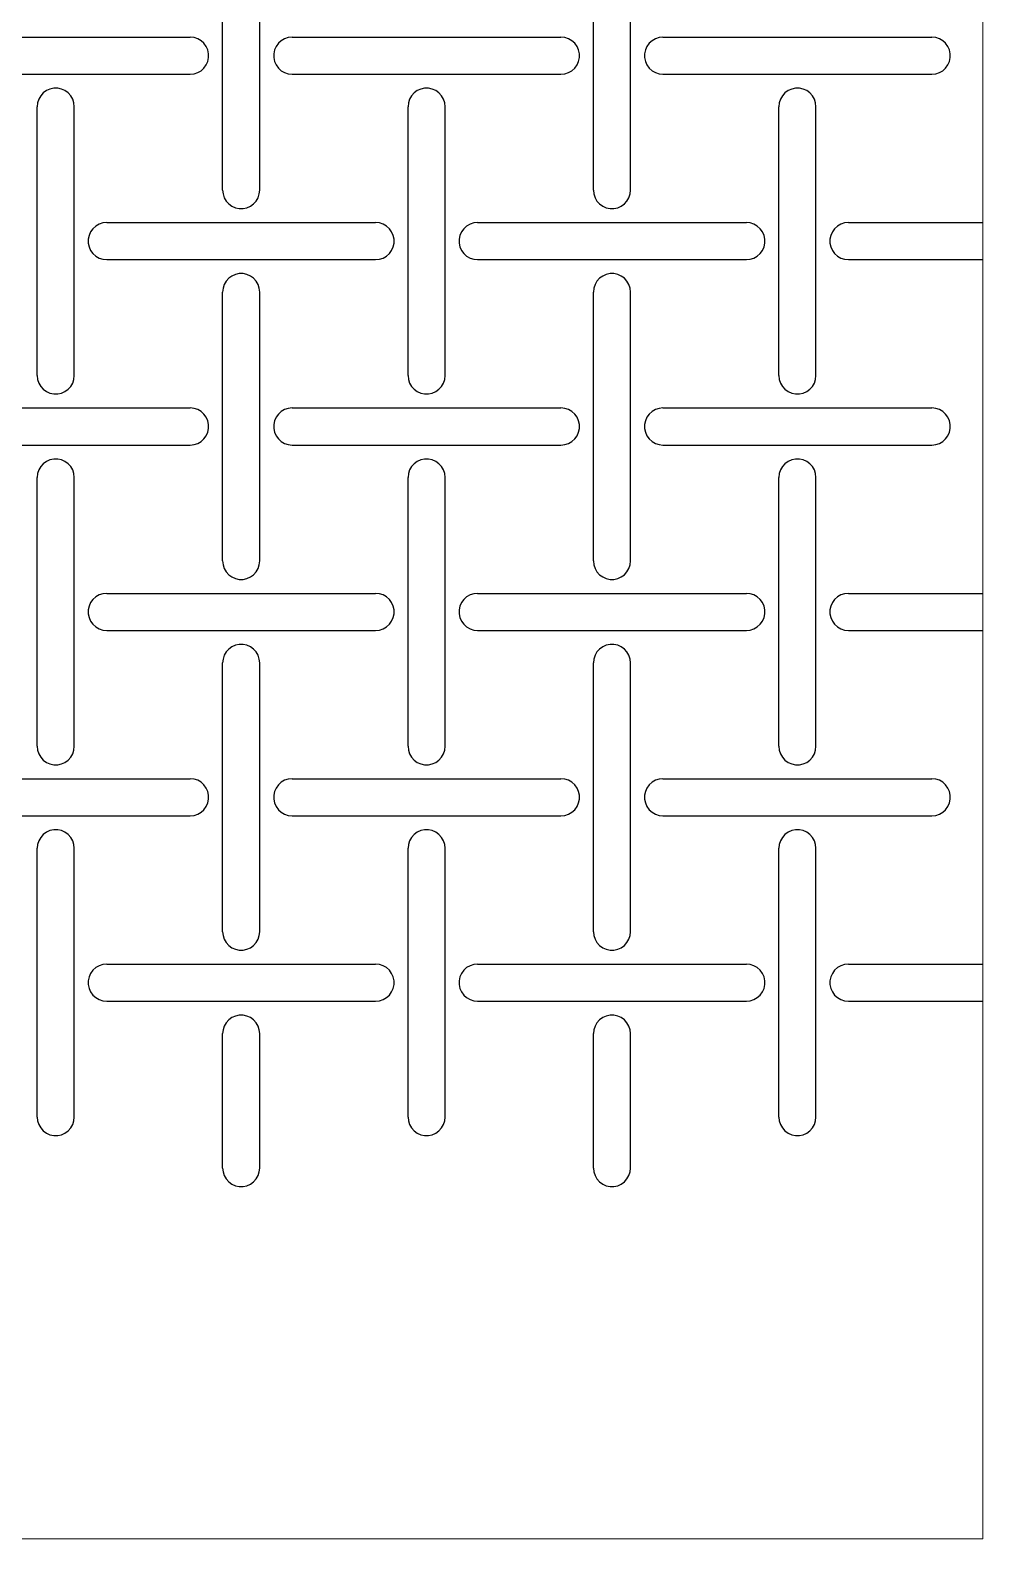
# Model space of a CAD drawing. Header units: metres. Extents: x 0 to 100, y -20 to 320.
# Drawn here: x 48.6 to 100, y -20 to 61.4 of the extents above; entities that cross this region are included whole.
import ezdxf

# ---------------------------------------------------------------- set-up
doc = ezdxf.new("R2010")
doc.units = ezdxf.units.M

msp = doc.modelspace()

# ---------------------------------------------------------------- linework, layer by layer
at = {"lineweight": 0}
for p, q in [((100, -20), (100, 320)), ((0, -20), (100, -20))]:
    msp.add_line(p, q, dxfattribs=at)
for p, q in [((59, 52.75), (59, 67.25)), ((61, 52.75), (61, 67.25)), ((79, 52.75), (79, 67.25)), ((81, 52.75), (81, 67.25)), ((42.75, 61), (57.25, 61)), ((57.458, 60.978), (57.25, 61)), ((57.657, 60.914), (57.458, 60.978)), ((57.838, 60.809), (57.657, 60.914)), ((57.993, 60.669), (57.838, 60.809)), ((58.116, 60.5), (57.993, 60.669)), ((58.201, 60.309), (58.116, 60.5)), ((58.245, 60.105), (58.201, 60.309)), ((61.799, 60.309), (61.755, 60.105)), ((61.884, 60.5), (61.799, 60.309)), ((62.007, 60.669), (61.884, 60.5)), ((62.162, 60.809), (62.007, 60.669)), ((62.343, 60.914), (62.162, 60.809)), ((62.542, 60.978), (62.343, 60.914)), ((62.75, 61), (62.542, 60.978)), ((62.75, 61), (77.25, 61)), ((77.458, 60.978), (77.25, 61)), ((77.657, 60.914), (77.458, 60.978)), ((77.838, 60.809), (77.657, 60.914)), ((77.993, 60.669), (77.838, 60.809)), ((78.116, 60.5), (77.993, 60.669)), ((78.201, 60.309), (78.116, 60.5)), ((78.245, 60.105), (78.201, 60.309)), ((81.799, 60.309), (81.755, 60.105)), ((81.884, 60.5), (81.799, 60.309)), ((82.007, 60.669), (81.884, 60.5)), ((82.162, 60.809), (82.007, 60.669)), ((82.343, 60.914), (82.162, 60.809)), ((82.542, 60.978), (82.343, 60.914)), ((82.75, 61), (82.542, 60.978)), ((82.75, 61), (97.25, 61)), ((97.458, 60.978), (97.25, 61)), ((97.657, 60.914), (97.458, 60.978)), ((97.838, 60.809), (97.657, 60.914)), ((97.993, 60.669), (97.838, 60.809)), ((98.116, 60.5), (97.993, 60.669)), ((98.201, 60.309), (98.116, 60.5)), ((98.245, 60.105), (98.201, 60.309)), ((57.993, 59.331), (58.116, 59.5)), ((58.116, 59.5), (58.201, 59.691)), ((58.201, 59.691), (58.245, 59.895)), ((58.245, 59.895), (58.245, 60.105)), ((61.755, 60.105), (61.755, 59.895)), ((61.755, 59.895), (61.799, 59.691)), ((61.799, 59.691), (61.884, 59.5)), ((61.884, 59.5), (62.007, 59.331)), ((77.993, 59.331), (78.116, 59.5)), ((78.116, 59.5), (78.201, 59.691)), ((78.201, 59.691), (78.245, 59.895)), ((78.245, 59.895), (78.245, 60.105)), ((81.755, 60.105), (81.755, 59.895)), ((81.755, 59.895), (81.799, 59.691)), ((81.799, 59.691), (81.884, 59.5)), ((81.884, 59.5), (82.007, 59.331)), ((97.993, 59.331), (98.116, 59.5)), ((98.116, 59.5), (98.201, 59.691)), ((98.201, 59.691), (98.245, 59.895)), ((98.245, 59.895), (98.245, 60.105)), ((42.75, 59), (57.25, 59)), ((57.25, 59), (57.458, 59.022)), ((57.458, 59.022), (57.657, 59.086)), ((57.657, 59.086), (57.838, 59.191)), ((57.838, 59.191), (57.993, 59.331)), ((62.007, 59.331), (62.162, 59.191)), ((62.162, 59.191), (62.343, 59.086)), ((62.343, 59.086), (62.542, 59.022)), ((62.542, 59.022), (62.75, 59)), ((62.75, 59), (77.25, 59)), ((77.25, 59), (77.458, 59.022)), ((77.458, 59.022), (77.657, 59.086)), ((77.657, 59.086), (77.838, 59.191)), ((77.838, 59.191), (77.993, 59.331)), ((82.007, 59.331), (82.162, 59.191)), ((82.162, 59.191), (82.343, 59.086)), ((82.343, 59.086), (82.542, 59.022)), ((82.542, 59.022), (82.75, 59)), ((82.75, 59), (97.25, 59)), ((97.25, 59), (97.458, 59.022)), ((97.458, 59.022), (97.657, 59.086)), ((97.657, 59.086), (97.838, 59.191)), ((97.838, 59.191), (97.993, 59.331)), ((49.191, 57.838), (49.086, 57.657)), ((49.331, 57.993), (49.191, 57.838)), ((49.5, 58.116), (49.331, 57.993)), ((49.691, 58.201), (49.5, 58.116)), ((49.895, 58.245), (49.691, 58.201)), ((50.105, 58.245), (49.895, 58.245)), ((50.309, 58.201), (50.105, 58.245)), ((50.5, 58.116), (50.309, 58.201)), ((50.669, 57.993), (50.5, 58.116)), ((50.809, 57.838), (50.669, 57.993)), ((50.914, 57.657), (50.809, 57.838)), ((69.191, 57.838), (69.086, 57.657)), ((69.331, 57.993), (69.191, 57.838)), ((69.5, 58.116), (69.331, 57.993)), ((69.691, 58.201), (69.5, 58.116)), ((69.895, 58.245), (69.691, 58.201)), ((70.105, 58.245), (69.895, 58.245)), ((70.309, 58.201), (70.105, 58.245)), ((70.5, 58.116), (70.309, 58.201)), ((70.669, 57.993), (70.5, 58.116)), ((70.809, 57.838), (70.669, 57.993)), ((70.914, 57.657), (70.809, 57.838)), ((89.191, 57.838), (89.086, 57.657)), ((89.331, 57.993), (89.191, 57.838)), ((89.5, 58.116), (89.331, 57.993)), ((89.691, 58.201), (89.5, 58.116)), ((89.895, 58.245), (89.691, 58.201)), ((90.105, 58.245), (89.895, 58.245)), ((90.309, 58.201), (90.105, 58.245)), ((90.5, 58.116), (90.309, 58.201)), ((90.669, 57.993), (90.5, 58.116)), ((90.809, 57.838), (90.669, 57.993)), ((90.914, 57.657), (90.809, 57.838)), ((49.022, 57.458), (49, 57.25)), ((49, 42.75), (49, 57.25)), ((49.086, 57.657), (49.022, 57.458)), ((50.978, 57.458), (50.914, 57.657)), ((51, 57.25), (50.978, 57.458)), ((51, 42.75), (51, 57.25)), ((69.022, 57.458), (69, 57.25)), ((69, 42.75), (69, 57.25)), ((69.086, 57.657), (69.022, 57.458)), ((70.978, 57.458), (70.914, 57.657)), ((71, 57.25), (70.978, 57.458)), ((71, 42.75), (71, 57.25)), ((89.022, 57.458), (89, 57.25)), ((89, 42.75), (89, 57.25)), ((89.086, 57.657), (89.022, 57.458)), ((90.978, 57.458), (90.914, 57.657)), ((91, 57.25), (90.978, 57.458)), ((91, 42.75), (91, 57.25)), ((59, 52.75), (59.022, 52.542)), ((59.022, 52.542), (59.086, 52.343)), ((59.086, 52.343), (59.191, 52.162)), ((59.191, 52.162), (59.331, 52.007)), ((60.669, 52.007), (60.809, 52.162)), ((60.809, 52.162), (60.914, 52.343)), ((60.914, 52.343), (60.978, 52.542)), ((60.978, 52.542), (61, 52.75)), ((79, 52.75), (79.022, 52.542)), ((79.022, 52.542), (79.086, 52.343)), ((79.086, 52.343), (79.191, 52.162)), ((79.191, 52.162), (79.331, 52.007)), ((80.669, 52.007), (80.809, 52.162)), ((80.809, 52.162), (80.914, 52.343)), ((80.914, 52.343), (80.978, 52.542)), ((80.978, 52.542), (81, 52.75)), ((59.331, 52.007), (59.5, 51.884)), ((59.5, 51.884), (59.691, 51.799)), ((59.691, 51.799), (59.895, 51.755)), ((59.895, 51.755), (60.105, 51.755)), ((60.105, 51.755), (60.309, 51.799)), ((60.309, 51.799), (60.5, 51.884)), ((60.5, 51.884), (60.669, 52.007)), ((79.331, 52.007), (79.5, 51.884)), ((79.5, 51.884), (79.691, 51.799)), ((79.691, 51.799), (79.895, 51.755)), ((79.895, 51.755), (80.105, 51.755)), ((80.105, 51.755), (80.309, 51.799)), ((80.309, 51.799), (80.5, 51.884)), ((80.5, 51.884), (80.669, 52.007)), ((51.884, 50.5), (51.799, 50.309)), ((52.007, 50.669), (51.884, 50.5)), ((52.162, 50.809), (52.007, 50.669)), ((52.343, 50.914), (52.162, 50.809)), ((52.542, 50.978), (52.343, 50.914)), ((52.75, 51), (52.542, 50.978)), ((52.75, 51), (67.25, 51)), ((67.458, 50.978), (67.25, 51)), ((67.657, 50.914), (67.458, 50.978)), ((67.838, 50.809), (67.657, 50.914)), ((67.993, 50.669), (67.838, 50.809)), ((68.116, 50.5), (67.993, 50.669)), ((68.201, 50.309), (68.116, 50.5)), ((71.884, 50.5), (71.799, 50.309)), ((72.007, 50.669), (71.884, 50.5)), ((72.162, 50.809), (72.007, 50.669)), ((72.343, 50.914), (72.162, 50.809)), ((72.542, 50.978), (72.343, 50.914)), ((72.75, 51), (72.542, 50.978)), ((72.75, 51), (87.25, 51)), ((87.458, 50.978), (87.25, 51)), ((87.657, 50.914), (87.458, 50.978)), ((87.838, 50.809), (87.657, 50.914)), ((87.993, 50.669), (87.838, 50.809)), ((88.116, 50.5), (87.993, 50.669)), ((88.201, 50.309), (88.116, 50.5)), ((91.884, 50.5), (91.799, 50.309)), ((92.007, 50.669), (91.884, 50.5)), ((92.162, 50.809), (92.007, 50.669)), ((92.343, 50.914), (92.162, 50.809)), ((92.542, 50.978), (92.343, 50.914)), ((92.75, 51), (92.542, 50.978)), ((92.75, 51), (100, 51)), ((51.799, 50.309), (51.755, 50.105)), ((51.755, 50.105), (51.755, 49.895)), ((51.755, 49.895), (51.799, 49.691)), ((51.799, 49.691), (51.884, 49.5)), ((68.116, 49.5), (68.201, 49.691)), ((68.245, 50.105), (68.201, 50.309)), ((68.201, 49.691), (68.245, 49.895)), ((68.245, 49.895), (68.245, 50.105)), ((71.799, 50.309), (71.755, 50.105)), ((71.755, 50.105), (71.755, 49.895)), ((71.755, 49.895), (71.799, 49.691)), ((71.799, 49.691), (71.884, 49.5)), ((88.116, 49.5), (88.201, 49.691)), ((88.245, 50.105), (88.201, 50.309)), ((88.201, 49.691), (88.245, 49.895)), ((88.245, 49.895), (88.245, 50.105)), ((91.799, 50.309), (91.755, 50.105)), ((91.755, 50.105), (91.755, 49.895)), ((91.755, 49.895), (91.799, 49.691)), ((91.799, 49.691), (91.884, 49.5)), ((51.884, 49.5), (52.007, 49.331)), ((52.007, 49.331), (52.162, 49.191)), ((52.162, 49.191), (52.343, 49.086)), ((52.343, 49.086), (52.542, 49.022)), ((52.542, 49.022), (52.75, 49)), ((52.75, 49), (67.25, 49)), ((67.25, 49), (67.458, 49.022)), ((67.458, 49.022), (67.657, 49.086)), ((67.657, 49.086), (67.838, 49.191)), ((67.838, 49.191), (67.993, 49.331)), ((67.993, 49.331), (68.116, 49.5)), ((71.884, 49.5), (72.007, 49.331)), ((72.007, 49.331), (72.162, 49.191)), ((72.162, 49.191), (72.343, 49.086)), ((72.343, 49.086), (72.542, 49.022)), ((72.542, 49.022), (72.75, 49)), ((72.75, 49), (87.25, 49)), ((87.25, 49), (87.458, 49.022)), ((87.458, 49.022), (87.657, 49.086)), ((87.657, 49.086), (87.838, 49.191)), ((87.838, 49.191), (87.993, 49.331)), ((87.993, 49.331), (88.116, 49.5)), ((91.884, 49.5), (92.007, 49.331)), ((92.007, 49.331), (92.162, 49.191)), ((92.162, 49.191), (92.343, 49.086)), ((92.343, 49.086), (92.542, 49.022)), ((92.542, 49.022), (92.75, 49)), ((92.75, 49), (100, 49)), ((59.5, 48.116), (59.331, 47.993)), ((59.691, 48.201), (59.5, 48.116)), ((59.895, 48.245), (59.691, 48.201)), ((60.105, 48.245), (59.895, 48.245)), ((60.309, 48.201), (60.105, 48.245)), ((60.5, 48.116), (60.309, 48.201)), ((60.669, 47.993), (60.5, 48.116)), ((79.5, 48.116), (79.331, 47.993)), ((79.691, 48.201), (79.5, 48.116)), ((79.895, 48.245), (79.691, 48.201)), ((80.105, 48.245), (79.895, 48.245)), ((80.309, 48.201), (80.105, 48.245)), ((80.5, 48.116), (80.309, 48.201)), ((80.669, 47.993), (80.5, 48.116)), ((59.022, 47.458), (59, 47.25)), ((59, 32.75), (59, 47.25)), ((59.086, 47.657), (59.022, 47.458)), ((59.191, 47.838), (59.086, 47.657)), ((59.331, 47.993), (59.191, 47.838)), ((60.809, 47.838), (60.669, 47.993)), ((60.914, 47.657), (60.809, 47.838)), ((60.978, 47.458), (60.914, 47.657)), ((61, 47.25), (60.978, 47.458)), ((61, 32.75), (61, 47.25)), ((79.022, 47.458), (79, 47.25)), ((79, 32.75), (79, 47.25)), ((79.086, 47.657), (79.022, 47.458)), ((79.191, 47.838), (79.086, 47.657)), ((79.331, 47.993), (79.191, 47.838)), ((80.809, 47.838), (80.669, 47.993)), ((80.914, 47.657), (80.809, 47.838)), ((80.978, 47.458), (80.914, 47.657)), ((81, 47.25), (80.978, 47.458)), ((81, 32.75), (81, 47.25)), ((49, 42.75), (49.022, 42.542)), ((49.022, 42.542), (49.086, 42.343)), ((49.086, 42.343), (49.191, 42.162)), ((50.809, 42.162), (50.914, 42.343)), ((50.914, 42.343), (50.978, 42.542)), ((50.978, 42.542), (51, 42.75)), ((69, 42.75), (69.022, 42.542)), ((69.022, 42.542), (69.086, 42.343)), ((69.086, 42.343), (69.191, 42.162)), ((70.809, 42.162), (70.914, 42.343)), ((70.914, 42.343), (70.978, 42.542)), ((70.978, 42.542), (71, 42.75)), ((89, 42.75), (89.022, 42.542)), ((89.022, 42.542), (89.086, 42.343)), ((89.086, 42.343), (89.191, 42.162)), ((90.809, 42.162), (90.914, 42.343)), ((90.914, 42.343), (90.978, 42.542)), ((90.978, 42.542), (91, 42.75)), ((49.191, 42.162), (49.331, 42.007)), ((49.331, 42.007), (49.5, 41.884)), ((49.5, 41.884), (49.691, 41.799)), ((49.691, 41.799), (49.895, 41.755)), ((49.895, 41.755), (50.105, 41.755)), ((50.105, 41.755), (50.309, 41.799)), ((50.309, 41.799), (50.5, 41.884)), ((50.5, 41.884), (50.669, 42.007)), ((50.669, 42.007), (50.809, 42.162)), ((69.191, 42.162), (69.331, 42.007)), ((69.331, 42.007), (69.5, 41.884)), ((69.5, 41.884), (69.691, 41.799)), ((69.691, 41.799), (69.895, 41.755)), ((69.895, 41.755), (70.105, 41.755)), ((70.105, 41.755), (70.309, 41.799)), ((70.309, 41.799), (70.5, 41.884)), ((70.5, 41.884), (70.669, 42.007)), ((70.669, 42.007), (70.809, 42.162)), ((89.191, 42.162), (89.331, 42.007)), ((89.331, 42.007), (89.5, 41.884)), ((89.5, 41.884), (89.691, 41.799)), ((89.691, 41.799), (89.895, 41.755)), ((89.895, 41.755), (90.105, 41.755)), ((90.105, 41.755), (90.309, 41.799)), ((90.309, 41.799), (90.5, 41.884)), ((90.5, 41.884), (90.669, 42.007)), ((90.669, 42.007), (90.809, 42.162)), ((42.75, 41), (57.25, 41)), ((57.458, 40.978), (57.25, 41)), ((57.657, 40.914), (57.458, 40.978)), ((57.838, 40.809), (57.657, 40.914)), ((57.993, 40.669), (57.838, 40.809)), ((62.162, 40.809), (62.007, 40.669)), ((62.343, 40.914), (62.162, 40.809)), ((62.542, 40.978), (62.343, 40.914)), ((62.75, 41), (62.542, 40.978)), ((62.75, 41), (77.25, 41)), ((77.458, 40.978), (77.25, 41)), ((77.657, 40.914), (77.458, 40.978)), ((77.838, 40.809), (77.657, 40.914)), ((77.993, 40.669), (77.838, 40.809)), ((82.162, 40.809), (82.007, 40.669)), ((82.343, 40.914), (82.162, 40.809)), ((82.542, 40.978), (82.343, 40.914)), ((82.75, 41), (82.542, 40.978)), ((82.75, 41), (97.25, 41)), ((97.458, 40.978), (97.25, 41)), ((97.657, 40.914), (97.458, 40.978)), ((97.838, 40.809), (97.657, 40.914)), ((97.993, 40.669), (97.838, 40.809)), ((58.116, 40.5), (57.993, 40.669)), ((58.201, 40.309), (58.116, 40.5)), ((58.245, 40.105), (58.201, 40.309)), ((58.201, 39.691), (58.245, 39.895)), ((58.245, 39.895), (58.245, 40.105)), ((61.799, 40.309), (61.755, 40.105)), ((61.755, 40.105), (61.755, 39.895)), ((61.755, 39.895), (61.799, 39.691)), ((61.884, 40.5), (61.799, 40.309)), ((62.007, 40.669), (61.884, 40.5)), ((78.116, 40.5), (77.993, 40.669)), ((78.201, 40.309), (78.116, 40.5)), ((78.245, 40.105), (78.201, 40.309)), ((78.201, 39.691), (78.245, 39.895)), ((78.245, 39.895), (78.245, 40.105)), ((81.799, 40.309), (81.755, 40.105)), ((81.755, 40.105), (81.755, 39.895)), ((81.755, 39.895), (81.799, 39.691)), ((81.884, 40.5), (81.799, 40.309)), ((82.007, 40.669), (81.884, 40.5)), ((98.116, 40.5), (97.993, 40.669)), ((98.201, 40.309), (98.116, 40.5)), ((98.245, 40.105), (98.201, 40.309)), ((98.201, 39.691), (98.245, 39.895)), ((98.245, 39.895), (98.245, 40.105)), ((57.458, 39.022), (57.657, 39.086)), ((57.657, 39.086), (57.838, 39.191)), ((57.838, 39.191), (57.993, 39.331)), ((57.993, 39.331), (58.116, 39.5)), ((58.116, 39.5), (58.201, 39.691)), ((61.799, 39.691), (61.884, 39.5)), ((61.884, 39.5), (62.007, 39.331)), ((62.007, 39.331), (62.162, 39.191)), ((62.162, 39.191), (62.343, 39.086)), ((62.343, 39.086), (62.542, 39.022)), ((77.458, 39.022), (77.657, 39.086)), ((77.657, 39.086), (77.838, 39.191)), ((77.838, 39.191), (77.993, 39.331)), ((77.993, 39.331), (78.116, 39.5)), ((78.116, 39.5), (78.201, 39.691)), ((81.799, 39.691), (81.884, 39.5)), ((81.884, 39.5), (82.007, 39.331)), ((82.007, 39.331), (82.162, 39.191)), ((82.162, 39.191), (82.343, 39.086)), ((82.343, 39.086), (82.542, 39.022)), ((97.458, 39.022), (97.657, 39.086)), ((97.657, 39.086), (97.838, 39.191)), ((97.838, 39.191), (97.993, 39.331)), ((97.993, 39.331), (98.116, 39.5)), ((98.116, 39.5), (98.201, 39.691)), ((42.75, 39), (57.25, 39)), ((57.25, 39), (57.458, 39.022)), ((62.542, 39.022), (62.75, 39)), ((62.75, 39), (77.25, 39)), ((77.25, 39), (77.458, 39.022)), ((82.542, 39.022), (82.75, 39)), ((82.75, 39), (97.25, 39)), ((97.25, 39), (97.458, 39.022)), ((49.022, 37.458), (49, 37.25)), ((49.086, 37.657), (49.022, 37.458)), ((49.191, 37.838), (49.086, 37.657)), ((49.331, 37.993), (49.191, 37.838)), ((49.5, 38.116), (49.331, 37.993)), ((49.691, 38.201), (49.5, 38.116)), ((49.895, 38.245), (49.691, 38.201)), ((50.105, 38.245), (49.895, 38.245)), ((50.309, 38.201), (50.105, 38.245)), ((50.5, 38.116), (50.309, 38.201)), ((50.669, 37.993), (50.5, 38.116)), ((50.809, 37.838), (50.669, 37.993)), ((50.914, 37.657), (50.809, 37.838)), ((50.978, 37.458), (50.914, 37.657)), ((51, 37.25), (50.978, 37.458)), ((69.022, 37.458), (69, 37.25)), ((69.086, 37.657), (69.022, 37.458)), ((69.191, 37.838), (69.086, 37.657)), ((69.331, 37.993), (69.191, 37.838)), ((69.5, 38.116), (69.331, 37.993)), ((69.691, 38.201), (69.5, 38.116)), ((69.895, 38.245), (69.691, 38.201)), ((70.105, 38.245), (69.895, 38.245)), ((70.309, 38.201), (70.105, 38.245)), ((70.5, 38.116), (70.309, 38.201)), ((70.669, 37.993), (70.5, 38.116)), ((70.809, 37.838), (70.669, 37.993)), ((70.914, 37.657), (70.809, 37.838)), ((70.978, 37.458), (70.914, 37.657)), ((71, 37.25), (70.978, 37.458)), ((89.022, 37.458), (89, 37.25)), ((89.086, 37.657), (89.022, 37.458)), ((89.191, 37.838), (89.086, 37.657)), ((89.331, 37.993), (89.191, 37.838)), ((89.5, 38.116), (89.331, 37.993)), ((89.691, 38.201), (89.5, 38.116)), ((89.895, 38.245), (89.691, 38.201)), ((90.105, 38.245), (89.895, 38.245)), ((90.309, 38.201), (90.105, 38.245)), ((90.5, 38.116), (90.309, 38.201)), ((90.669, 37.993), (90.5, 38.116)), ((90.809, 37.838), (90.669, 37.993)), ((90.914, 37.657), (90.809, 37.838)), ((90.978, 37.458), (90.914, 37.657)), ((91, 37.25), (90.978, 37.458)), ((49, 22.75), (49, 37.25)), ((51, 22.75), (51, 37.25)), ((69, 22.75), (69, 37.25)), ((71, 22.75), (71, 37.25)), ((89, 22.75), (89, 37.25)), ((91, 22.75), (91, 37.25)), ((59, 32.75), (59.022, 32.542)), ((60.978, 32.542), (61, 32.75)), ((79, 32.75), (79.022, 32.542)), ((80.978, 32.542), (81, 32.75)), ((59.022, 32.542), (59.086, 32.343)), ((59.086, 32.343), (59.191, 32.162)), ((59.191, 32.162), (59.331, 32.007)), ((59.331, 32.007), (59.5, 31.884)), ((59.5, 31.884), (59.691, 31.799)), ((59.691, 31.799), (59.895, 31.755)), ((59.895, 31.755), (60.105, 31.755)), ((60.105, 31.755), (60.309, 31.799)), ((60.309, 31.799), (60.5, 31.884)), ((60.5, 31.884), (60.669, 32.007)), ((60.669, 32.007), (60.809, 32.162)), ((60.809, 32.162), (60.914, 32.343)), ((60.914, 32.343), (60.978, 32.542)), ((79.022, 32.542), (79.086, 32.343)), ((79.086, 32.343), (79.191, 32.162)), ((79.191, 32.162), (79.331, 32.007)), ((79.331, 32.007), (79.5, 31.884)), ((79.5, 31.884), (79.691, 31.799)), ((79.691, 31.799), (79.895, 31.755)), ((79.895, 31.755), (80.105, 31.755)), ((80.105, 31.755), (80.309, 31.799)), ((80.309, 31.799), (80.5, 31.884)), ((80.5, 31.884), (80.669, 32.007)), ((80.669, 32.007), (80.809, 32.162)), ((80.809, 32.162), (80.914, 32.343)), ((80.914, 32.343), (80.978, 32.542)), ((52.542, 30.978), (52.343, 30.914)), ((52.75, 31), (52.542, 30.978)), ((52.75, 31), (67.25, 31)), ((67.458, 30.978), (67.25, 31)), ((67.657, 30.914), (67.458, 30.978)), ((72.542, 30.978), (72.343, 30.914)), ((72.75, 31), (72.542, 30.978)), ((72.75, 31), (87.25, 31)), ((87.458, 30.978), (87.25, 31)), ((87.657, 30.914), (87.458, 30.978)), ((92.542, 30.978), (92.343, 30.914)), ((92.75, 31), (92.542, 30.978)), ((92.75, 31), (100, 31)), ((51.799, 30.309), (51.755, 30.105)), ((51.884, 30.5), (51.799, 30.309)), ((52.007, 30.669), (51.884, 30.5)), ((52.162, 30.809), (52.007, 30.669)), ((52.343, 30.914), (52.162, 30.809)), ((67.838, 30.809), (67.657, 30.914)), ((67.993, 30.669), (67.838, 30.809)), ((68.116, 30.5), (67.993, 30.669)), ((68.201, 30.309), (68.116, 30.5)), ((68.245, 30.105), (68.201, 30.309)), ((71.799, 30.309), (71.755, 30.105)), ((71.884, 30.5), (71.799, 30.309)), ((72.007, 30.669), (71.884, 30.5)), ((72.162, 30.809), (72.007, 30.669)), ((72.343, 30.914), (72.162, 30.809)), ((87.838, 30.809), (87.657, 30.914)), ((87.993, 30.669), (87.838, 30.809)), ((88.116, 30.5), (87.993, 30.669)), ((88.201, 30.309), (88.116, 30.5)), ((88.245, 30.105), (88.201, 30.309)), ((91.799, 30.309), (91.755, 30.105)), ((91.884, 30.5), (91.799, 30.309)), ((92.007, 30.669), (91.884, 30.5)), ((92.162, 30.809), (92.007, 30.669)), ((92.343, 30.914), (92.162, 30.809)), ((51.755, 30.105), (51.755, 29.895)), ((51.755, 29.895), (51.799, 29.691)), ((51.799, 29.691), (51.884, 29.5)), ((51.884, 29.5), (52.007, 29.331)), ((52.007, 29.331), (52.162, 29.191)), ((67.838, 29.191), (67.993, 29.331)), ((67.993, 29.331), (68.116, 29.5)), ((68.116, 29.5), (68.201, 29.691)), ((68.201, 29.691), (68.245, 29.895)), ((68.245, 29.895), (68.245, 30.105)), ((71.755, 30.105), (71.755, 29.895)), ((71.755, 29.895), (71.799, 29.691)), ((71.799, 29.691), (71.884, 29.5)), ((71.884, 29.5), (72.007, 29.331)), ((72.007, 29.331), (72.162, 29.191)), ((87.838, 29.191), (87.993, 29.331)), ((87.993, 29.331), (88.116, 29.5)), ((88.116, 29.5), (88.201, 29.691)), ((88.201, 29.691), (88.245, 29.895)), ((88.245, 29.895), (88.245, 30.105)), ((91.755, 30.105), (91.755, 29.895)), ((91.755, 29.895), (91.799, 29.691)), ((91.799, 29.691), (91.884, 29.5)), ((91.884, 29.5), (92.007, 29.331)), ((92.007, 29.331), (92.162, 29.191)), ((52.162, 29.191), (52.343, 29.086)), ((52.343, 29.086), (52.542, 29.022)), ((52.542, 29.022), (52.75, 29)), ((52.75, 29), (67.25, 29)), ((67.25, 29), (67.458, 29.022)), ((67.458, 29.022), (67.657, 29.086)), ((67.657, 29.086), (67.838, 29.191)), ((72.162, 29.191), (72.343, 29.086)), ((72.343, 29.086), (72.542, 29.022)), ((72.542, 29.022), (72.75, 29)), ((72.75, 29), (87.25, 29)), ((87.25, 29), (87.458, 29.022)), ((87.458, 29.022), (87.657, 29.086)), ((87.657, 29.086), (87.838, 29.191)), ((92.162, 29.191), (92.343, 29.086)), ((92.343, 29.086), (92.542, 29.022)), ((92.542, 29.022), (92.75, 29)), ((92.75, 29), (100, 29)), ((59.191, 27.838), (59.086, 27.657)), ((59.331, 27.993), (59.191, 27.838)), ((59.5, 28.116), (59.331, 27.993)), ((59.691, 28.201), (59.5, 28.116)), ((59.895, 28.245), (59.691, 28.201)), ((60.105, 28.245), (59.895, 28.245)), ((60.309, 28.201), (60.105, 28.245)), ((60.5, 28.116), (60.309, 28.201)), ((60.669, 27.993), (60.5, 28.116)), ((60.809, 27.838), (60.669, 27.993)), ((60.914, 27.657), (60.809, 27.838)), ((79.191, 27.838), (79.086, 27.657)), ((79.331, 27.993), (79.191, 27.838)), ((79.5, 28.116), (79.331, 27.993)), ((79.691, 28.201), (79.5, 28.116)), ((79.895, 28.245), (79.691, 28.201)), ((80.105, 28.245), (79.895, 28.245)), ((80.309, 28.201), (80.105, 28.245)), ((80.5, 28.116), (80.309, 28.201)), ((80.669, 27.993), (80.5, 28.116)), ((80.809, 27.838), (80.669, 27.993)), ((80.914, 27.657), (80.809, 27.838)), ((59.022, 27.458), (59, 27.25)), ((59, 12.75), (59, 27.25)), ((59.086, 27.657), (59.022, 27.458)), ((60.978, 27.458), (60.914, 27.657)), ((61, 27.25), (60.978, 27.458)), ((61, 12.75), (61, 27.25)), ((79.022, 27.458), (79, 27.25)), ((79, 12.75), (79, 27.25)), ((79.086, 27.657), (79.022, 27.458)), ((80.978, 27.458), (80.914, 27.657)), ((81, 27.25), (80.978, 27.458)), ((81, 12.75), (81, 27.25)), ((49, 22.75), (49.022, 22.542)), ((49.022, 22.542), (49.086, 22.343)), ((49.086, 22.343), (49.191, 22.162)), ((49.191, 22.162), (49.331, 22.007)), ((49.331, 22.007), (49.5, 21.884)), ((50.5, 21.884), (50.669, 22.007)), ((50.669, 22.007), (50.809, 22.162)), ((50.809, 22.162), (50.914, 22.343)), ((50.914, 22.343), (50.978, 22.542)), ((50.978, 22.542), (51, 22.75)), ((69, 22.75), (69.022, 22.542)), ((69.022, 22.542), (69.086, 22.343)), ((69.086, 22.343), (69.191, 22.162)), ((69.191, 22.162), (69.331, 22.007)), ((69.331, 22.007), (69.5, 21.884)), ((70.5, 21.884), (70.669, 22.007)), ((70.669, 22.007), (70.809, 22.162)), ((70.809, 22.162), (70.914, 22.343)), ((70.914, 22.343), (70.978, 22.542)), ((70.978, 22.542), (71, 22.75)), ((89, 22.75), (89.022, 22.542)), ((89.022, 22.542), (89.086, 22.343)), ((89.086, 22.343), (89.191, 22.162)), ((89.191, 22.162), (89.331, 22.007)), ((89.331, 22.007), (89.5, 21.884)), ((90.5, 21.884), (90.669, 22.007)), ((90.669, 22.007), (90.809, 22.162)), ((90.809, 22.162), (90.914, 22.343)), ((90.914, 22.343), (90.978, 22.542)), ((90.978, 22.542), (91, 22.75)), ((49.5, 21.884), (49.691, 21.799)), ((49.691, 21.799), (49.895, 21.755)), ((49.895, 21.755), (50.105, 21.755)), ((50.105, 21.755), (50.309, 21.799)), ((50.309, 21.799), (50.5, 21.884)), ((69.5, 21.884), (69.691, 21.799)), ((69.691, 21.799), (69.895, 21.755)), ((69.895, 21.755), (70.105, 21.755)), ((70.105, 21.755), (70.309, 21.799)), ((70.309, 21.799), (70.5, 21.884)), ((89.5, 21.884), (89.691, 21.799)), ((89.691, 21.799), (89.895, 21.755)), ((89.895, 21.755), (90.105, 21.755)), ((90.105, 21.755), (90.309, 21.799)), ((90.309, 21.799), (90.5, 21.884)), ((42.75, 21), (57.25, 21)), ((57.458, 20.978), (57.25, 21)), ((57.657, 20.914), (57.458, 20.978)), ((57.838, 20.809), (57.657, 20.914)), ((57.993, 20.669), (57.838, 20.809)), ((58.116, 20.5), (57.993, 20.669)), ((58.201, 20.309), (58.116, 20.5)), ((61.884, 20.5), (61.799, 20.309)), ((62.007, 20.669), (61.884, 20.5)), ((62.162, 20.809), (62.007, 20.669)), ((62.343, 20.914), (62.162, 20.809)), ((62.542, 20.978), (62.343, 20.914)), ((62.75, 21), (62.542, 20.978)), ((62.75, 21), (77.25, 21)), ((77.458, 20.978), (77.25, 21)), ((77.657, 20.914), (77.458, 20.978)), ((77.838, 20.809), (77.657, 20.914)), ((77.993, 20.669), (77.838, 20.809)), ((78.116, 20.5), (77.993, 20.669)), ((78.201, 20.309), (78.116, 20.5)), ((81.884, 20.5), (81.799, 20.309)), ((82.007, 20.669), (81.884, 20.5)), ((82.162, 20.809), (82.007, 20.669)), ((82.343, 20.914), (82.162, 20.809)), ((82.542, 20.978), (82.343, 20.914)), ((82.75, 21), (82.542, 20.978)), ((82.75, 21), (97.25, 21)), ((97.458, 20.978), (97.25, 21)), ((97.657, 20.914), (97.458, 20.978)), ((97.838, 20.809), (97.657, 20.914)), ((97.993, 20.669), (97.838, 20.809)), ((98.116, 20.5), (97.993, 20.669)), ((98.201, 20.309), (98.116, 20.5)), ((58.116, 19.5), (58.201, 19.691)), ((58.245, 20.105), (58.201, 20.309)), ((58.201, 19.691), (58.245, 19.895)), ((58.245, 19.895), (58.245, 20.105)), ((61.799, 20.309), (61.755, 20.105)), ((61.755, 20.105), (61.755, 19.895)), ((61.755, 19.895), (61.799, 19.691)), ((61.799, 19.691), (61.884, 19.5)), ((78.116, 19.5), (78.201, 19.691)), ((78.245, 20.105), (78.201, 20.309)), ((78.201, 19.691), (78.245, 19.895)), ((78.245, 19.895), (78.245, 20.105)), ((81.799, 20.309), (81.755, 20.105)), ((81.755, 20.105), (81.755, 19.895)), ((81.755, 19.895), (81.799, 19.691)), ((81.799, 19.691), (81.884, 19.5)), ((98.116, 19.5), (98.201, 19.691)), ((98.245, 20.105), (98.201, 20.309)), ((98.201, 19.691), (98.245, 19.895)), ((98.245, 19.895), (98.245, 20.105)), ((42.75, 19), (57.25, 19)), ((57.25, 19), (57.458, 19.022)), ((57.458, 19.022), (57.657, 19.086)), ((57.657, 19.086), (57.838, 19.191)), ((57.838, 19.191), (57.993, 19.331)), ((57.993, 19.331), (58.116, 19.5)), ((61.884, 19.5), (62.007, 19.331)), ((62.007, 19.331), (62.162, 19.191)), ((62.162, 19.191), (62.343, 19.086)), ((62.343, 19.086), (62.542, 19.022)), ((62.542, 19.022), (62.75, 19)), ((62.75, 19), (77.25, 19)), ((77.25, 19), (77.458, 19.022)), ((77.458, 19.022), (77.657, 19.086)), ((77.657, 19.086), (77.838, 19.191)), ((77.838, 19.191), (77.993, 19.331)), ((77.993, 19.331), (78.116, 19.5)), ((81.884, 19.5), (82.007, 19.331)), ((82.007, 19.331), (82.162, 19.191)), ((82.162, 19.191), (82.343, 19.086)), ((82.343, 19.086), (82.542, 19.022)), ((82.542, 19.022), (82.75, 19)), ((82.75, 19), (97.25, 19)), ((97.25, 19), (97.458, 19.022)), ((97.458, 19.022), (97.657, 19.086)), ((97.657, 19.086), (97.838, 19.191)), ((97.838, 19.191), (97.993, 19.331)), ((97.993, 19.331), (98.116, 19.5)), ((49.331, 17.993), (49.191, 17.838)), ((49.5, 18.116), (49.331, 17.993)), ((49.691, 18.201), (49.5, 18.116)), ((49.895, 18.245), (49.691, 18.201)), ((50.105, 18.245), (49.895, 18.245)), ((50.309, 18.201), (50.105, 18.245)), ((50.5, 18.116), (50.309, 18.201)), ((50.669, 17.993), (50.5, 18.116)), ((50.809, 17.838), (50.669, 17.993)), ((69.331, 17.993), (69.191, 17.838)), ((69.5, 18.116), (69.331, 17.993)), ((69.691, 18.201), (69.5, 18.116)), ((69.895, 18.245), (69.691, 18.201)), ((70.105, 18.245), (69.895, 18.245)), ((70.309, 18.201), (70.105, 18.245)), ((70.5, 18.116), (70.309, 18.201)), ((70.669, 17.993), (70.5, 18.116)), ((70.809, 17.838), (70.669, 17.993)), ((89.331, 17.993), (89.191, 17.838)), ((89.5, 18.116), (89.331, 17.993)), ((89.691, 18.201), (89.5, 18.116)), ((89.895, 18.245), (89.691, 18.201)), ((90.105, 18.245), (89.895, 18.245)), ((90.309, 18.201), (90.105, 18.245)), ((90.5, 18.116), (90.309, 18.201)), ((90.669, 17.993), (90.5, 18.116)), ((90.809, 17.838), (90.669, 17.993)), ((49.022, 17.458), (49, 17.25)), ((49, 2.75), (49, 17.25)), ((49.086, 17.657), (49.022, 17.458)), ((49.191, 17.838), (49.086, 17.657)), ((50.914, 17.657), (50.809, 17.838)), ((50.978, 17.458), (50.914, 17.657)), ((51, 17.25), (50.978, 17.458)), ((51, 2.75), (51, 17.25)), ((69.022, 17.458), (69, 17.25)), ((69, 2.75), (69, 17.25)), ((69.086, 17.657), (69.022, 17.458)), ((69.191, 17.838), (69.086, 17.657)), ((70.914, 17.657), (70.809, 17.838)), ((70.978, 17.458), (70.914, 17.657)), ((71, 17.25), (70.978, 17.458)), ((71, 2.75), (71, 17.25)), ((89.022, 17.458), (89, 17.25)), ((89, 2.75), (89, 17.25)), ((89.086, 17.657), (89.022, 17.458)), ((89.191, 17.838), (89.086, 17.657)), ((90.914, 17.657), (90.809, 17.838)), ((90.978, 17.458), (90.914, 17.657)), ((91, 17.25), (90.978, 17.458)), ((91, 2.75), (91, 17.25)), ((59, 12.75), (59.022, 12.542)), ((59.022, 12.542), (59.086, 12.343)), ((59.086, 12.343), (59.191, 12.162)), ((60.809, 12.162), (60.914, 12.343)), ((60.914, 12.343), (60.978, 12.542)), ((60.978, 12.542), (61, 12.75)), ((79, 12.75), (79.022, 12.542)), ((79.022, 12.542), (79.086, 12.343)), ((79.086, 12.343), (79.191, 12.162)), ((80.809, 12.162), (80.914, 12.343)), ((80.914, 12.343), (80.978, 12.542)), ((80.978, 12.542), (81, 12.75)), ((59.191, 12.162), (59.331, 12.007)), ((59.331, 12.007), (59.5, 11.884)), ((59.5, 11.884), (59.691, 11.799)), ((59.691, 11.799), (59.895, 11.755)), ((59.895, 11.755), (60.105, 11.755)), ((60.105, 11.755), (60.309, 11.799)), ((60.309, 11.799), (60.5, 11.884)), ((60.5, 11.884), (60.669, 12.007)), ((60.669, 12.007), (60.809, 12.162)), ((79.191, 12.162), (79.331, 12.007)), ((79.331, 12.007), (79.5, 11.884)), ((79.5, 11.884), (79.691, 11.799)), ((79.691, 11.799), (79.895, 11.755)), ((79.895, 11.755), (80.105, 11.755)), ((80.105, 11.755), (80.309, 11.799)), ((80.309, 11.799), (80.5, 11.884)), ((80.5, 11.884), (80.669, 12.007)), ((80.669, 12.007), (80.809, 12.162)), ((52.007, 10.669), (51.884, 10.5)), ((52.162, 10.809), (52.007, 10.669)), ((52.343, 10.914), (52.162, 10.809)), ((52.542, 10.978), (52.343, 10.914)), ((52.75, 11), (52.542, 10.978)), ((52.75, 11), (67.25, 11)), ((67.458, 10.978), (67.25, 11)), ((67.657, 10.914), (67.458, 10.978)), ((67.838, 10.809), (67.657, 10.914)), ((67.993, 10.669), (67.838, 10.809)), ((68.116, 10.5), (67.993, 10.669)), ((72.007, 10.669), (71.884, 10.5)), ((72.162, 10.809), (72.007, 10.669)), ((72.343, 10.914), (72.162, 10.809)), ((72.542, 10.978), (72.343, 10.914)), ((72.75, 11), (72.542, 10.978)), ((72.75, 11), (87.25, 11)), ((87.458, 10.978), (87.25, 11)), ((87.657, 10.914), (87.458, 10.978)), ((87.838, 10.809), (87.657, 10.914)), ((87.993, 10.669), (87.838, 10.809)), ((88.116, 10.5), (87.993, 10.669)), ((92.007, 10.669), (91.884, 10.5)), ((92.162, 10.809), (92.007, 10.669)), ((92.343, 10.914), (92.162, 10.809)), ((92.542, 10.978), (92.343, 10.914)), ((92.75, 11), (92.542, 10.978)), ((92.75, 11), (100, 11)), ((51.799, 10.309), (51.755, 10.105)), ((51.755, 10.105), (51.755, 9.895)), ((51.755, 9.895), (51.799, 9.691)), ((51.884, 10.5), (51.799, 10.309)), ((68.201, 10.309), (68.116, 10.5)), ((68.245, 10.105), (68.201, 10.309)), ((68.201, 9.691), (68.245, 9.895)), ((68.245, 9.895), (68.245, 10.105)), ((71.799, 10.309), (71.755, 10.105)), ((71.755, 10.105), (71.755, 9.895)), ((71.755, 9.895), (71.799, 9.691)), ((71.884, 10.5), (71.799, 10.309)), ((88.201, 10.309), (88.116, 10.5)), ((88.245, 10.105), (88.201, 10.309)), ((88.201, 9.691), (88.245, 9.895)), ((88.245, 9.895), (88.245, 10.105)), ((91.799, 10.309), (91.755, 10.105)), ((91.755, 10.105), (91.755, 9.895)), ((91.755, 9.895), (91.799, 9.691)), ((91.884, 10.5), (91.799, 10.309)), ((51.799, 9.691), (51.884, 9.5)), ((51.884, 9.5), (52.007, 9.331)), ((52.007, 9.331), (52.162, 9.191)), ((52.162, 9.191), (52.343, 9.086)), ((52.343, 9.086), (52.542, 9.022)), ((52.542, 9.022), (52.75, 9)), ((52.75, 9), (67.25, 9)), ((67.25, 9), (67.458, 9.022)), ((67.458, 9.022), (67.657, 9.086)), ((67.657, 9.086), (67.838, 9.191)), ((67.838, 9.191), (67.993, 9.331)), ((67.993, 9.331), (68.116, 9.5)), ((68.116, 9.5), (68.201, 9.691)), ((71.799, 9.691), (71.884, 9.5)), ((71.884, 9.5), (72.007, 9.331)), ((72.007, 9.331), (72.162, 9.191)), ((72.162, 9.191), (72.343, 9.086)), ((72.343, 9.086), (72.542, 9.022)), ((72.542, 9.022), (72.75, 9)), ((72.75, 9), (87.25, 9)), ((87.25, 9), (87.458, 9.022)), ((87.458, 9.022), (87.657, 9.086)), ((87.657, 9.086), (87.838, 9.191)), ((87.838, 9.191), (87.993, 9.331)), ((87.993, 9.331), (88.116, 9.5)), ((88.116, 9.5), (88.201, 9.691)), ((91.799, 9.691), (91.884, 9.5)), ((91.884, 9.5), (92.007, 9.331)), ((92.007, 9.331), (92.162, 9.191)), ((92.162, 9.191), (92.343, 9.086)), ((92.343, 9.086), (92.542, 9.022)), ((92.542, 9.022), (92.75, 9)), ((92.75, 9), (100, 9)), ((59.691, 8.201), (59.5, 8.116)), ((59.895, 8.245), (59.691, 8.201)), ((60.105, 8.245), (59.895, 8.245)), ((60.309, 8.201), (60.105, 8.245)), ((60.5, 8.116), (60.309, 8.201)), ((79.691, 8.201), (79.5, 8.116)), ((79.895, 8.245), (79.691, 8.201)), ((80.105, 8.245), (79.895, 8.245)), ((80.309, 8.201), (80.105, 8.245)), ((80.5, 8.116), (80.309, 8.201)), ((59.022, 7.458), (59, 7.25)), ((59.086, 7.657), (59.022, 7.458)), ((59.191, 7.838), (59.086, 7.657)), ((59.331, 7.993), (59.191, 7.838)), ((59.5, 8.116), (59.331, 7.993)), ((60.669, 7.993), (60.5, 8.116)), ((60.809, 7.838), (60.669, 7.993)), ((60.914, 7.657), (60.809, 7.838)), ((60.978, 7.458), (60.914, 7.657)), ((61, 7.25), (60.978, 7.458)), ((79.022, 7.458), (79, 7.25)), ((79.086, 7.657), (79.022, 7.458)), ((79.191, 7.838), (79.086, 7.657)), ((79.331, 7.993), (79.191, 7.838)), ((79.5, 8.116), (79.331, 7.993)), ((80.669, 7.993), (80.5, 8.116)), ((80.809, 7.838), (80.669, 7.993)), ((80.914, 7.657), (80.809, 7.838)), ((80.978, 7.458), (80.914, 7.657)), ((81, 7.25), (80.978, 7.458)), ((59, 0), (59, 7.25)), ((61, 0), (61, 7.25)), ((79, 0), (79, 7.25)), ((81, 0), (81, 7.25)), ((49, 2.75), (49.022, 2.542)), ((49.022, 2.542), (49.086, 2.343)), ((50.914, 2.343), (50.978, 2.542)), ((50.978, 2.542), (51, 2.75)), ((69, 2.75), (69.022, 2.542)), ((69.022, 2.542), (69.086, 2.343)), ((70.914, 2.343), (70.978, 2.542)), ((70.978, 2.542), (71, 2.75)), ((89, 2.75), (89.022, 2.542)), ((89.022, 2.542), (89.086, 2.343)), ((90.914, 2.343), (90.978, 2.542)), ((90.978, 2.542), (91, 2.75)), ((49.086, 2.343), (49.191, 2.162)), ((49.191, 2.162), (49.331, 2.007)), ((49.331, 2.007), (49.5, 1.884)), ((49.5, 1.884), (49.691, 1.799)), ((49.691, 1.799), (49.895, 1.755)), ((49.895, 1.755), (50.105, 1.755)), ((50.105, 1.755), (50.309, 1.799)), ((50.309, 1.799), (50.5, 1.884)), ((50.5, 1.884), (50.669, 2.007)), ((50.669, 2.007), (50.809, 2.162)), ((50.809, 2.162), (50.914, 2.343)), ((69.086, 2.343), (69.191, 2.162)), ((69.191, 2.162), (69.331, 2.007)), ((69.331, 2.007), (69.5, 1.884)), ((69.5, 1.884), (69.691, 1.799)), ((69.691, 1.799), (69.895, 1.755)), ((69.895, 1.755), (70.105, 1.755)), ((70.105, 1.755), (70.309, 1.799)), ((70.309, 1.799), (70.5, 1.884)), ((70.5, 1.884), (70.669, 2.007)), ((70.669, 2.007), (70.809, 2.162)), ((70.809, 2.162), (70.914, 2.343)), ((89.086, 2.343), (89.191, 2.162)), ((89.191, 2.162), (89.331, 2.007)), ((89.331, 2.007), (89.5, 1.884)), ((89.5, 1.884), (89.691, 1.799)), ((89.691, 1.799), (89.895, 1.755)), ((89.895, 1.755), (90.105, 1.755)), ((90.105, 1.755), (90.309, 1.799)), ((90.309, 1.799), (90.5, 1.884)), ((90.5, 1.884), (90.669, 2.007)), ((90.669, 2.007), (90.809, 2.162)), ((90.809, 2.162), (90.914, 2.343)), ((59, 0), (59.022, -0.208)), ((79, 0), (79.022, -0.208)), ((59.022, -0.208), (59.086, -0.407)), ((59.086, -0.407), (59.191, -0.588)), ((59.191, -0.588), (59.331, -0.743)), ((59.331, -0.743), (59.5, -0.866)), ((60.5, -0.866), (60.669, -0.743)), ((60.669, -0.743), (60.809, -0.588)), ((60.809, -0.588), (60.914, -0.407)), ((60.914, -0.407), (60.978, -0.208)), ((60.978, -0.208), (61, 0)), ((79.022, -0.208), (79.086, -0.407)), ((79.086, -0.407), (79.191, -0.588)), ((79.191, -0.588), (79.331, -0.743)), ((79.331, -0.743), (79.5, -0.866)), ((80.5, -0.866), (80.669, -0.743)), ((80.669, -0.743), (80.809, -0.588)), ((80.809, -0.588), (80.914, -0.407)), ((80.914, -0.407), (80.978, -0.208)), ((80.978, -0.208), (81, 0)), ((59.5, -0.866), (59.691, -0.951)), ((59.691, -0.951), (59.895, -0.995)), ((59.895, -0.995), (60.105, -0.995)), ((60.105, -0.995), (60.309, -0.951)), ((60.309, -0.951), (60.5, -0.866)), ((79.5, -0.866), (79.691, -0.951)), ((79.691, -0.951), (79.895, -0.995)), ((79.895, -0.995), (80.105, -0.995)), ((80.105, -0.995), (80.309, -0.951)), ((80.309, -0.951), (80.5, -0.866))]:
    msp.add_line(p, q)

doc.saveas('drawing.dxf')
